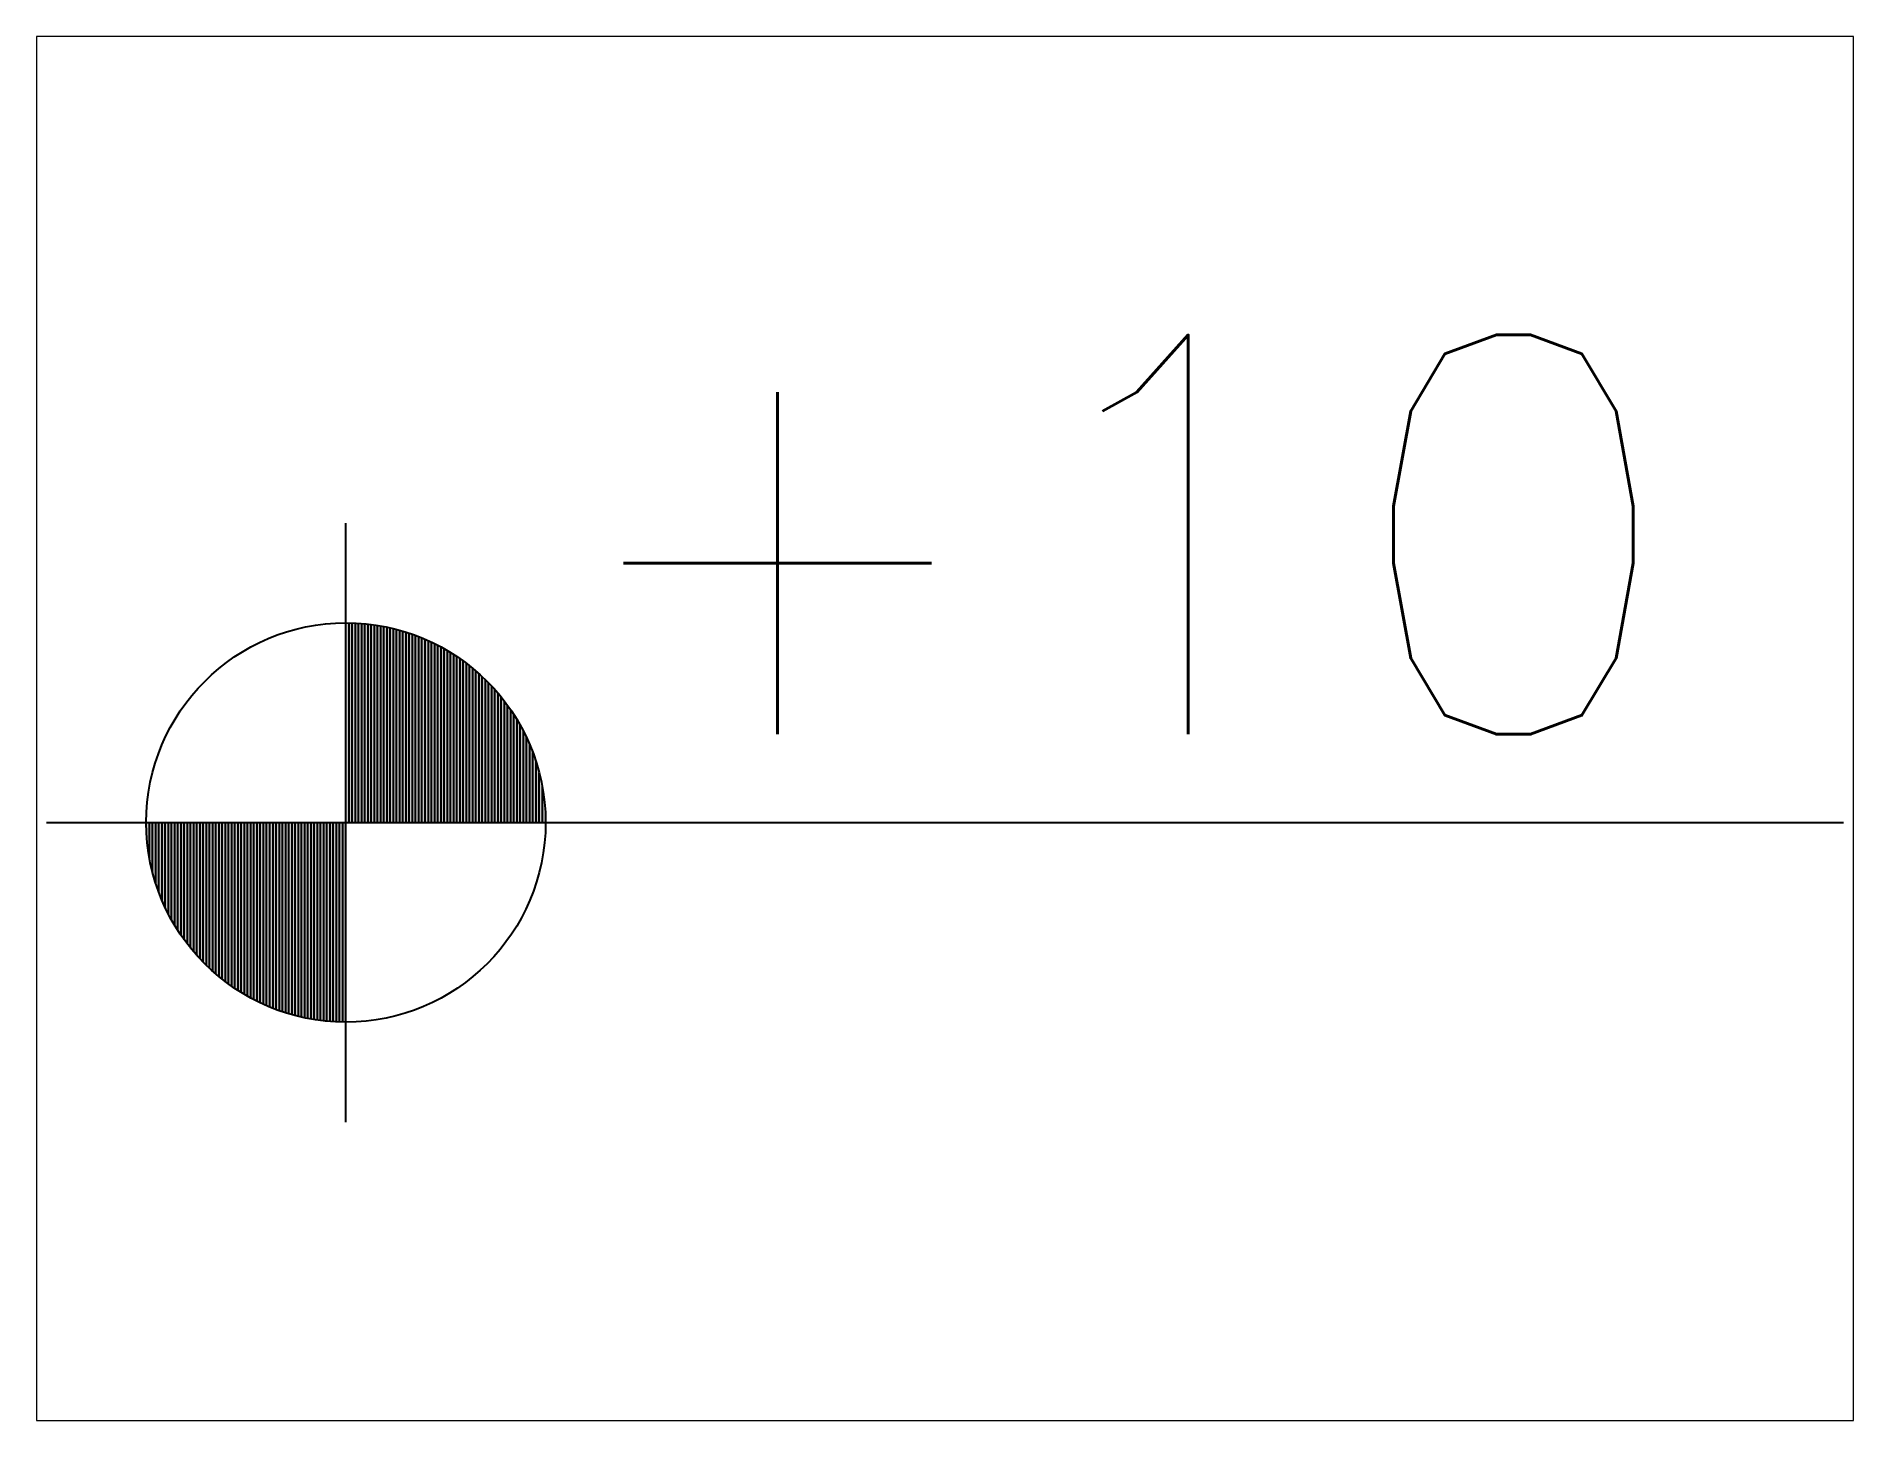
# Paper-space layout 'Layout1' of a CAD drawing. Header units: millimetres. Extents: x 1.05 to 9.45, y 0.8 to 7.2.
# The model-space entities are those that its viewports show. They can reach past a viewport. Long polylines and large blocks are cut down to what shows.
import ezdxf
from ezdxf.enums import TextEntityAlignment as Align

# ---------------------------------------------------------------- set-up
doc = ezdxf.new("R2010")
doc.units = ezdxf.units.MM
doc.header["$MEASUREMENT"] = 0
doc.styles.add('Romans', font='romans.shx')

# ---------------------------------------------------------------- blocks, each defined once
blk = doc.blocks.new('Anno_Elevation_Label_Plan_1')
at = {"linetype": 'ByBlock'}
h = blk.add_hatch(color=0, dxfattribs=at)
h.paths.add_polyline_path([(0, 0.5), (0, 0), (0.5, 0, 0.414214)])
h.paths.add_polyline_path([(0, 0), (-0.5, 0, 0.414214), (0, -0.5)])
at = {"color": 0, "linetype": 'ByBlock'}
for p, q in [((0, -0.75), (0, 0.75)), ((-0.75, 0), (3.75, 0))]:
    blk.add_line(p, q, dxfattribs=at)
blk.add_circle((0, 0), 0.5, dxfattribs=at)
at = {"color": 0, "linetype": 'ByBlock', "style": 'Romans'}
blk.add_attdef('PREFIX', text='', height=1, dxfattribs=at).set_placement((-0.5233, 0.221), align=Align.RIGHT)
for tag, p in [('ELEVATION', (0.5233, 0.221)), ('SUFFIX', (0.5233, -1.1838))]:
    blk.add_attdef(tag, p, '', height=1, dxfattribs=at)

msp = doc.modelspace()

# ---------------------------------------------------------------- hatches: boundary and pattern name
at = {"linetype": 'ByBlock'}
h = msp.add_hatch(dxfattribs=at)
h.set_pattern_fill('ANSI31', color=0, scale=0.0025, angle=45, style=0)
h.set_pattern_definition([(90, (0, 5), (-0.0079375, 9e-19), [])])
h.paths.add_polyline_path([(0, 0.5), (0, 0), (0.5, 0, 0.414214)])
h.paths.add_polyline_path([(0, 0), (-0.5, 0, 0.414214), (0, -0.5)])

# ---------------------------------------------------------------- block references
msp.add_blockref('Anno_Elevation_Label_Plan_1', (0, 0)).add_auto_attribs({'ELEVATION': '+10'})

psp = doc.layouts.get("Layout1")

# ---------------------------------------------------------------- viewports
at = {"layer": '0'}
psp.add_viewport(center=(5.25, 4), size=(8.4, 6.4), view_center_point=(1.5, 0.2355), view_height=3.466808, dxfattribs=at)

doc.saveas('drawing.dxf')
